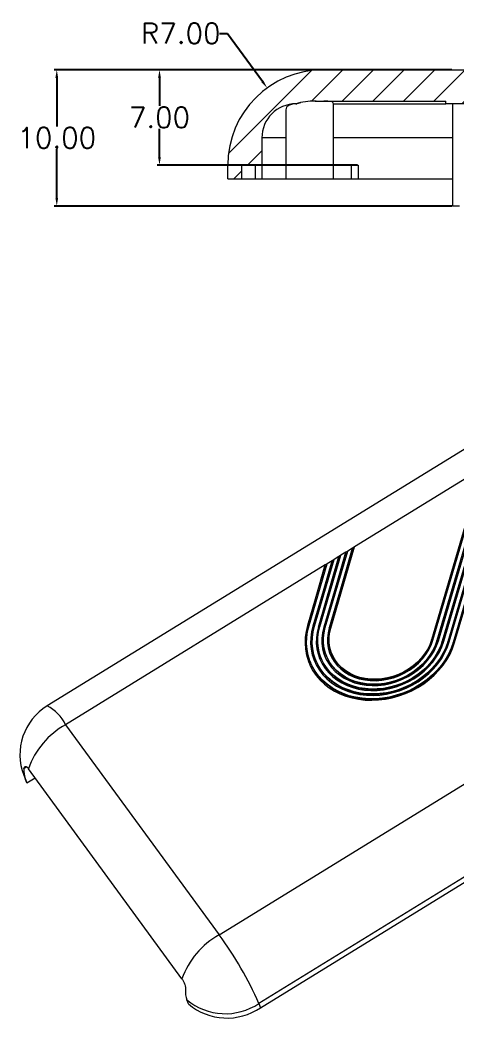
# Model space of a CAD drawing. Header units: inches. Extents: x 1846 to 3307, y 1126 to 1431.
# Drawn here: x 2074.5 to 2106.6, y 1204.2 to 1277.4 of the extents above; entities that cross this region are included whole.
import ezdxf

# ---------------------------------------------------------------- set-up
doc = ezdxf.new("R2010")
doc.units = ezdxf.units.IN
doc.header["$LTSCALE"] = 15
doc.styles.get("Standard").update_dxf_attribs({"font": 'txt', "bigfont": 'gbcbig.shx'})
doc.dimstyles.new('2', dxfattribs={"dimtxt": 1.5, "dimasz": 0.6, "dimexe": 0.18, "dimexo": 0.0625, "dimgap": 0.09, "dimtad": 0, "dimtih": 1, "dimtoh": 1, "dimzin": 0, "dimdsep": 46, "dimtxsty": 'Standard', "dimcen": 0, "dimadec": 0, "dimazin": 2, "dimtfac": 1, "dimtofl": 0, "dimtmove": 0, "dimatfit": 3, "dimfxl": 1, "dimtolj": 1, "dimtzin": 0, "dimarcsym": 0})

# ---------------------------------------------------------------- blocks, each defined once
blk = doc.blocks.new('*D504')
at = {"color": 0, "lineweight": -2}
for p, q in [((2099.258, 1273.775), (2084.556, 1273.775)), ((2084.736, 1273.175), (2084.736, 1271.115)), ((2084.736, 1267.375), (2084.736, 1269.435)), ((2099.258, 1266.775), (2084.556, 1266.775))]:
    blk.add_line(p, q, dxfattribs=at)
at = {"color": 0}
for points in [[(2084.636, 1273.175), (2084.836, 1273.175), (2084.736, 1273.775)], [(2084.636, 1267.375), (2084.836, 1267.375), (2084.736, 1266.775)]]:
    blk.add_solid(points, dxfattribs=at)
at = {"layer": 'Defpoints', "color": 0}
for p in [(2084.736, 1273.775), (2099.321, 1273.775), (2099.321, 1266.775)]:
    blk.add_point(p, dxfattribs=at)
at = {"color": 0, "insert": (2084.736, 1270.275), "char_height": 1.5, "attachment_point": 5}
blk.add_mtext('\\A1;7.00', dxfattribs=at)
blk = doc.blocks.new('*D505')
at = {"color": 0, "lineweight": -2}
for p, q in [((2106.186, 1273.775), (2077.018, 1273.775)), ((2077.198, 1273.175), (2077.198, 1269.615)), ((2077.198, 1264.375), (2077.198, 1267.935)), ((2106.186, 1263.775), (2077.018, 1263.775))]:
    blk.add_line(p, q, dxfattribs=at)
at = {"color": 0}
for points in [[(2077.098, 1273.175), (2077.298, 1273.175), (2077.198, 1273.775)], [(2077.098, 1264.375), (2077.298, 1264.375), (2077.198, 1263.775)]]:
    blk.add_solid(points, dxfattribs=at)
at = {"layer": 'Defpoints', "color": 0}
for p in [(2077.198, 1273.775), (2106.249, 1273.775), (2106.249, 1263.775)]:
    blk.add_point(p, dxfattribs=at)
at = {"color": 0, "insert": (2077.198, 1268.775), "char_height": 1.5, "attachment_point": 5}
blk.add_mtext('\\A1;10.00', dxfattribs=at)
blk = doc.blocks.new('*D513')
at = {"color": 0, "lineweight": -2}
for p, q in [((2089.134, 1276.442), (2089.734, 1276.442)), ((2089.734, 1276.442), (2092.285, 1272.926))]:
    blk.add_line(p, q, dxfattribs=at)
at = {"color": 0}
blk.add_solid([(2092.366, 1272.985), (2092.204, 1272.868), (2092.638, 1272.441)], dxfattribs=at)
at = {"layer": 'Defpoints', "color": 0}
for p in [(2092.638, 1272.441), (2096.749, 1266.775)]:
    blk.add_point(p, dxfattribs=at)
at = {"color": 0, "insert": (2086.294, 1276.442), "char_height": 1.5, "attachment_point": 5}
blk.add_mtext('\\A1;R7.00', dxfattribs=at)

msp = doc.modelspace()

# ---------------------------------------------------------------- hatches: boundary and pattern name
at = {"linetype": 'Continuous', "lineweight": 0}
h = msp.add_hatch(dxfattribs=at)
h.set_pattern_fill('ANSI31', color=4, scale=0.5, style=0)
h.set_pattern_definition([(45, (0, -27.4238), (-1.122532, 1.122532), [])])
edge = h.paths.add_edge_path(flags=0)
edge.add_line((2113.901, 1273.775), (2113.194, 1273.775))
edge.add_line((2113.194, 1273.775), (2113.194, 1273.575))
edge.add_line((2113.194, 1273.575), (2112.911, 1273.575))
edge.add_line((2112.911, 1273.575), (2112.911, 1273.775))
edge.add_line((2112.911, 1273.775), (2112.204, 1273.775))
edge.add_line((2112.204, 1273.775), (2112.204, 1273.575))
edge.add_line((2112.204, 1273.575), (2111.921, 1273.575))
edge.add_line((2111.921, 1273.575), (2111.921, 1273.775))
edge.add_line((2111.921, 1273.775), (2111.214, 1273.775))
edge.add_line((2111.214, 1273.775), (2111.214, 1273.575))
edge.add_line((2111.214, 1273.575), (2110.931, 1273.575))
edge.add_line((2110.931, 1273.575), (2110.931, 1273.775))
edge.add_line((2110.931, 1273.775), (2110.224, 1273.775))
edge.add_line((2110.224, 1273.775), (2110.224, 1273.575))
edge.add_line((2110.224, 1273.575), (2109.941, 1273.575))
edge.add_line((2109.941, 1273.575), (2109.941, 1273.775))
edge.add_line((2109.941, 1273.775), (2096.749, 1273.775))
edge.add_arc((2096.749, 1266.775), 7, 90, 180)
edge.add_line((2089.749, 1266.775), (2089.749, 1265.775))
edge.add_line((2089.749, 1265.775), (2090.749, 1265.775))
edge.add_line((2090.749, 1265.775), (2090.749, 1266.775))
edge.add_line((2090.749, 1266.775), (2091.749, 1266.775))
edge.add_line((2091.749, 1266.775), (2091.749, 1265.775))
edge.add_line((2091.749, 1265.775), (2092.249, 1265.775))
edge.add_line((2092.249, 1265.775), (2092.249, 1268.775))
edge.add_arc((2094.749, 1268.775), 2.5, 90, 180, ccw=False)
edge.add_arc((2096.149, 1266.475), 5, 90, 106.2602, ccw=False)
edge.add_line((2096.149, 1271.475), (2105.749, 1271.475))
edge.add_line((2105.749, 1271.475), (2105.749, 1271.275))
edge.add_line((2105.749, 1271.275), (2181.749, 1271.275))
edge.add_arc((2181.749, 1268.775), 2.5, 23.57818, 90, ccw=False)
edge.add_line((2184.04, 1269.775), (2184.648, 1269.775))
edge.add_line((2184.648, 1269.775), (2184.648, 1270.775))
edge.add_line((2184.648, 1270.775), (2185.665, 1270.775))
edge.add_line((2185.665, 1270.775), (2185.665, 1269.775))
edge.add_line((2185.665, 1269.775), (2187.073, 1269.775))
edge.add_arc((2180.749, 1266.775), 7, 25.37693, 90)
edge.add_line((2180.749, 1273.775), (2149.931, 1273.775))
edge.add_line((2149.931, 1273.775), (2149.931, 1273.575))
edge.add_line((2149.931, 1273.575), (2149.668, 1273.575))
edge.add_line((2149.668, 1273.575), (2149.668, 1273.775))
edge.add_line((2149.668, 1273.775), (2148.99, 1273.775))
edge.add_line((2148.99, 1273.775), (2148.99, 1273.575))
edge.add_line((2148.99, 1273.575), (2148.71, 1273.575))
edge.add_line((2148.71, 1273.575), (2148.71, 1273.775))
edge.add_line((2148.71, 1273.775), (2147.977, 1273.775))
edge.add_line((2147.977, 1273.775), (2147.977, 1273.575))
edge.add_line((2147.977, 1273.575), (2147.668, 1273.575))
edge.add_line((2147.668, 1273.575), (2147.668, 1273.775))
edge.add_line((2147.668, 1273.775), (2146.837, 1273.775))
edge.add_line((2146.837, 1273.775), (2146.837, 1273.575))
edge.add_line((2146.837, 1273.575), (2146.472, 1273.575))
edge.add_line((2146.472, 1273.575), (2146.472, 1273.775))
edge.add_line((2146.472, 1273.775), (2145.418, 1273.775))
edge.add_line((2145.418, 1273.775), (2145.418, 1273.575))
edge.add_line((2145.418, 1273.575), (2144.892, 1273.575))
edge.add_line((2144.892, 1273.575), (2144.892, 1273.775))
edge.add_line((2144.892, 1273.775), (2140.405, 1273.775))
edge.add_line((2140.405, 1273.775), (2140.405, 1273.575))
edge.add_line((2140.405, 1273.575), (2139.878, 1273.575))
edge.add_line((2139.878, 1273.575), (2139.878, 1273.775))
edge.add_line((2139.878, 1273.775), (2138.824, 1273.775))
edge.add_line((2138.824, 1273.775), (2138.824, 1273.575))
edge.add_line((2138.824, 1273.575), (2138.46, 1273.575))
edge.add_line((2138.46, 1273.575), (2138.46, 1273.775))
edge.add_line((2138.46, 1273.775), (2137.629, 1273.775))
edge.add_line((2137.629, 1273.775), (2137.629, 1273.575))
edge.add_line((2137.629, 1273.575), (2137.32, 1273.575))
edge.add_line((2137.32, 1273.575), (2137.32, 1273.775))
edge.add_line((2137.32, 1273.775), (2136.587, 1273.775))
edge.add_line((2136.587, 1273.775), (2136.587, 1273.575))
edge.add_line((2136.587, 1273.575), (2136.304, 1273.575))
edge.add_line((2136.304, 1273.575), (2136.304, 1273.775))
edge.add_line((2136.304, 1273.775), (2135.597, 1273.775))
edge.add_line((2135.597, 1273.775), (2135.597, 1273.575))
edge.add_line((2135.597, 1273.575), (2135.314, 1273.575))
edge.add_line((2135.314, 1273.575), (2135.314, 1273.775))
edge.add_line((2135.314, 1273.775), (2133.936, 1273.775))
edge.add_line((2133.936, 1273.775), (2133.936, 1273.575))
edge.add_line((2133.936, 1273.575), (2133.416, 1273.575))
edge.add_line((2133.416, 1273.575), (2133.416, 1273.775))
edge.add_line((2133.416, 1273.775), (2133.311, 1273.775))
edge.add_line((2133.311, 1273.775), (2133.311, 1273.575))
edge.add_line((2133.311, 1273.575), (2132.779, 1273.575))
edge.add_line((2132.779, 1273.575), (2132.779, 1273.775))
edge.add_line((2132.779, 1273.775), (2132.671, 1273.775))
edge.add_line((2132.671, 1273.775), (2132.671, 1273.575))
edge.add_line((2132.671, 1273.575), (2132.114, 1273.575))
edge.add_line((2132.114, 1273.575), (2132.114, 1273.775))
edge.add_line((2132.114, 1273.775), (2131.998, 1273.775))
edge.add_line((2131.998, 1273.775), (2131.998, 1273.575))
edge.add_line((2131.998, 1273.575), (2131.354, 1273.575))
edge.add_line((2131.354, 1273.575), (2131.354, 1273.775))
edge.add_line((2131.354, 1273.775), (2131.213, 1273.775))
edge.add_line((2131.213, 1273.775), (2131.213, 1273.575))
edge.add_line((2131.213, 1273.575), (2130.505, 1273.575))
edge.add_line((2130.505, 1273.575), (2130.505, 1273.775))
edge.add_line((2130.505, 1273.775), (2128.808, 1273.775))
edge.add_line((2128.808, 1273.775), (2128.808, 1273.575))
edge.add_line((2128.808, 1273.575), (2128.101, 1273.575))
edge.add_line((2128.101, 1273.575), (2128.101, 1273.775))
edge.add_line((2128.101, 1273.775), (2127.96, 1273.775))
edge.add_line((2127.96, 1273.775), (2127.96, 1273.575))
edge.add_line((2127.96, 1273.575), (2127.253, 1273.575))
edge.add_line((2127.253, 1273.575), (2127.253, 1273.775))
edge.add_line((2127.253, 1273.775), (2127.111, 1273.775))
edge.add_line((2127.111, 1273.775), (2127.111, 1273.575))
edge.add_line((2127.111, 1273.575), (2126.404, 1273.575))
edge.add_line((2126.404, 1273.575), (2126.404, 1273.775))
edge.add_line((2126.404, 1273.775), (2126.263, 1273.775))
edge.add_line((2126.263, 1273.775), (2126.263, 1273.575))
edge.add_line((2126.263, 1273.575), (2125.556, 1273.575))
edge.add_line((2125.556, 1273.575), (2125.556, 1273.775))
edge.add_line((2125.556, 1273.775), (2125.414, 1273.775))
edge.add_line((2125.414, 1273.775), (2125.414, 1273.575))
edge.add_line((2125.414, 1273.575), (2124.707, 1273.575))
edge.add_line((2124.707, 1273.575), (2124.707, 1273.775))
edge.add_line((2124.707, 1273.775), (2117.015, 1273.775))
edge.add_line((2117.015, 1273.775), (2117.015, 1273.575))
edge.add_line((2117.015, 1273.575), (2115.777, 1273.575))
edge.add_line((2115.777, 1273.575), (2115.777, 1273.775))
edge.add_line((2115.777, 1273.775), (2114.184, 1273.775))
edge.add_line((2114.184, 1273.775), (2114.184, 1273.575))
edge.add_line((2114.184, 1273.575), (2113.901, 1273.575))
edge.add_line((2113.901, 1273.575), (2113.901, 1273.775))

# ---------------------------------------------------------------- linework, layer by layer
at = {"color": 7, "linetype": 'Continuous', "lineweight": 15}
for p, q in [((2096.749, 1273.775), (2109.941, 1273.775)), ((2094.749, 1271.275), (2094.817, 1271.275)), ((2095.081, 1271.349), (2094.817, 1271.275)), ((2096.149, 1271.475), (2105.749, 1271.475)), ((2097.499, 1265.775), (2097.499, 1271.275)), ((2097.499, 1271.275), (2105.749, 1271.275)), ((2105.749, 1271.275), (2105.749, 1271.475)), ((2181.749, 1271.275), (2105.749, 1271.275)), ((2106.249, 1271.275), (2106.249, 1263.775)), ((2093.999, 1270.844), (2093.999, 1265.775)), ((2092.249, 1268.775), (2092.249, 1265.775)), ((2089.749, 1265.775), (2089.749, 1266.775)), ((2090.749, 1266.775), (2091.749, 1266.775)), ((2090.749, 1266.775), (2090.749, 1265.775)), ((2091.749, 1266.775), (2091.749, 1265.775)), ((2098.821, 1265.775), (2098.821, 1266.775)), ((2098.821, 1266.775), (2099.321, 1266.775)), ((2099.321, 1266.775), (2099.321, 1265.775)), ((2089.749, 1265.775), (2090.749, 1265.775)), ((2090.749, 1265.775), (2091.749, 1265.775)), ((2091.749, 1265.775), (2092.249, 1265.775)), ((2092.249, 1265.775), (2093.999, 1265.775)), ((2093.999, 1265.775), (2097.499, 1265.775)), ((2097.499, 1265.775), (2098.821, 1265.775)), ((2098.821, 1265.775), (2099.321, 1265.775)), ((2099.321, 1265.775), (2106.249, 1265.775)), ((2106.749, 1263.775), (2106.249, 1263.775)), ((2119.11, 1253.32), (2076.496, 1227.108)), ((2110.391, 1245.741), (2106.284, 1231.762)), ((2106.397, 1231.748), (2110.535, 1245.829)), ((2105.204, 1231.887), (2109.028, 1244.902)), ((2109.387, 1245.123), (2105.488, 1231.854)), ((2105.602, 1231.841), (2109.53, 1245.211)), ((2109.889, 1245.432), (2105.886, 1231.808)), ((2106, 1231.795), (2110.032, 1245.52)), ((2108.382, 1244.505), (2099.055, 1238.768)), ((2108.382, 1244.505), (2104.692, 1231.947)), ((2104.806, 1231.934), (2108.526, 1244.593)), ((2108.884, 1244.814), (2105.09, 1231.901)), ((2106.297, 1237.265), (2108.382, 1244.505)), ((2098.41, 1238.371), (2096.793, 1232.868)), ((2096.811, 1232.82), (2098.41, 1238.371)), ((2096.906, 1232.854), (2098.553, 1238.459)), ((2098.912, 1238.68), (2097.19, 1232.821)), ((2097.21, 1232.77), (2098.912, 1238.68)), ((2097.304, 1232.808), (2099.055, 1238.768)), ((2098.41, 1238.371), (2098.051, 1238.15)), ((2098.553, 1238.459), (2098.41, 1238.371)), ((2098.912, 1238.68), (2098.553, 1238.459)), ((2099.055, 1238.768), (2098.912, 1238.68)), ((2108.306, 1238.5), (2106.308, 1231.699)), ((2095.713, 1232.993), (2097.046, 1237.532)), ((2097.405, 1237.753), (2095.997, 1232.96)), ((2096.013, 1232.919), (2097.405, 1237.753)), ((2096.111, 1232.947), (2097.549, 1237.841)), ((2097.907, 1238.062), (2096.395, 1232.914)), ((2096.412, 1232.869), (2097.907, 1238.062)), ((2096.508, 1232.901), (2098.051, 1238.15)), ((2097.046, 1237.532), (2096.903, 1237.444)), ((2097.405, 1237.753), (2097.046, 1237.532)), ((2097.549, 1237.841), (2097.405, 1237.753)), ((2097.907, 1238.062), (2097.549, 1237.841)), ((2098.051, 1238.15), (2097.907, 1238.062)), ((2106.8, 1237.573), (2105.114, 1231.838)), ((2107.302, 1237.882), (2105.512, 1231.792)), ((2107.804, 1238.191), (2105.91, 1231.745)), ((2096.903, 1237.444), (2077.846, 1225.722)), ((2096.903, 1237.444), (2095.599, 1233.007)), ((2095.614, 1232.968), (2096.903, 1237.444)), ((2106.297, 1237.265), (2104.717, 1231.884)), ((2106.389, 1237.321), (2106.297, 1237.265)), ((2089.11, 1210.304), (2131.724, 1236.517)), ((2095.614, 1232.968), (2095.599, 1233.007)), ((2096.013, 1232.919), (2095.997, 1232.96)), ((2096.412, 1232.869), (2096.395, 1232.914)), ((2096.811, 1232.82), (2096.793, 1232.868)), ((2097.21, 1232.77), (2097.19, 1232.821)), ((2097.194, 1231.665), (2097.099, 1231.606)), ((2104.717, 1231.884), (2104.692, 1231.947)), ((2105.114, 1231.838), (2105.09, 1231.901)), ((2105.512, 1231.792), (2105.488, 1231.854)), ((2105.91, 1231.745), (2105.886, 1231.808)), ((2106.308, 1231.699), (2106.284, 1231.762)), ((2134.65, 1231.485), (2092.035, 1205.273)), ((2092.157, 1204.96), (2134.771, 1231.172)), ((2096.047, 1230.959), (2095.948, 1230.899)), ((2096.424, 1231.191), (2096.326, 1231.131)), ((2096.806, 1231.426), (2096.709, 1231.367)), ((2097.363, 1230.966), (2097.387, 1230.904)), ((2095.674, 1230.73), (2095.574, 1230.668)), ((2095.574, 1230.668), (2095.697, 1230.284)), ((2095.796, 1230.358), (2095.821, 1230.296)), ((2096.188, 1230.51), (2096.212, 1230.448)), ((2096.579, 1230.662), (2096.604, 1230.6)), ((2096.971, 1230.814), (2096.995, 1230.752)), ((2077.846, 1225.722), (2089.11, 1210.304)), ((2086.387, 1207.079), (2075.123, 1222.496)), ((2074.781, 1222.01), (2074.903, 1221.697)), ((2074.885, 1221.774), (2075.007, 1221.461)), ((2075.007, 1221.461), (2074.903, 1221.697)), ((2075.007, 1221.461), (2075.609, 1221.831)), ((2086.863, 1205.232), (2086.742, 1205.545)), ((2092.035, 1205.273), (2092.157, 1204.96))]:
    msp.add_line(p, q, dxfattribs=at)
at = {"color": 8, "linetype": 'Continuous', "lineweight": 15}
for p, q in [((2093.999, 1268.775), (2092.249, 1268.775)), ((2106.249, 1268.775), (2097.499, 1268.775)), ((2075.003, 1222.622), (2074.792, 1222.492)), ((2074.781, 1222.01), (2074.885, 1221.774))]:
    msp.add_line(p, q, dxfattribs=at)
at = {"color": 7, "linetype": 'Continuous', "lineweight": 15, "flags": 128}
for points in [[(2095.599, 1233.007), (2095.494, 1232.572), (2095.433, 1232.136), (2095.417, 1231.701), (2095.446, 1231.272), (2095.519, 1230.852), (2095.637, 1230.445), (2095.798, 1230.052), (2096, 1229.679), (2096.243, 1229.327), (2096.524, 1229), (2096.842, 1228.7), (2097.192, 1228.43), (2097.574, 1228.191), (2097.982, 1227.986), (2098.416, 1227.817), (2098.87, 1227.684), (2099.341, 1227.589), (2099.825, 1227.532), (2100.319, 1227.515), (2100.818, 1227.537), (2101.319, 1227.597), (2101.818, 1227.697), (2102.309, 1227.833), (2102.79, 1228.007), (2103.257, 1228.216), (2103.705, 1228.458), (2104.132, 1228.731), (2104.533, 1229.034), (2104.906, 1229.364), (2105.248, 1229.719), (2105.555, 1230.094), (2105.826, 1230.488), (2106.058, 1230.897), (2106.249, 1231.319), (2106.397, 1231.748)], [(2106.284, 1231.762), (2106.133, 1231.329), (2105.939, 1230.905), (2105.702, 1230.493), (2105.426, 1230.098), (2105.111, 1229.722), (2104.762, 1229.369), (2104.38, 1229.041), (2103.97, 1228.742), (2103.534, 1228.474), (2103.077, 1228.24), (2102.602, 1228.04), (2102.113, 1227.878), (2101.614, 1227.754), (2101.111, 1227.669), (2100.606, 1227.625), (2100.105, 1227.621), (2099.611, 1227.657), (2099.13, 1227.734), (2098.664, 1227.851), (2098.218, 1228.006), (2097.796, 1228.199), (2097.401, 1228.427), (2097.037, 1228.689), (2096.706, 1228.982), (2096.413, 1229.304), (2096.158, 1229.653), (2095.945, 1230.025), (2095.774, 1230.416), (2095.649, 1230.825), (2095.569, 1231.247), (2095.535, 1231.678), (2095.548, 1232.116), (2095.607, 1232.555), (2095.713, 1232.993)], [(2095.997, 1232.96), (2095.895, 1232.533), (2095.839, 1232.105), (2095.83, 1231.678), (2095.868, 1231.259), (2095.952, 1230.849), (2096.081, 1230.453), (2096.256, 1230.075), (2096.473, 1229.717), (2096.731, 1229.384), (2097.028, 1229.077), (2097.361, 1228.801), (2097.727, 1228.557), (2098.122, 1228.347), (2098.544, 1228.174), (2098.988, 1228.04), (2099.449, 1227.944), (2099.925, 1227.888), (2100.411, 1227.874), (2100.902, 1227.9), (2101.394, 1227.966), (2101.882, 1228.073), (2102.362, 1228.218), (2102.83, 1228.401), (2103.282, 1228.62), (2103.712, 1228.874), (2104.118, 1229.158), (2104.496, 1229.473), (2104.842, 1229.813), (2105.154, 1230.176), (2105.427, 1230.56), (2105.661, 1230.96), (2105.852, 1231.373), (2106, 1231.795)], [(2105.886, 1231.808), (2105.742, 1231.396), (2105.555, 1230.992), (2105.327, 1230.601), (2105.059, 1230.226), (2104.755, 1229.871), (2104.417, 1229.539), (2104.047, 1229.232), (2103.651, 1228.953), (2103.23, 1228.706), (2102.789, 1228.492), (2102.331, 1228.313), (2101.862, 1228.17), (2101.385, 1228.066), (2100.904, 1228.001), (2100.424, 1227.976), (2099.95, 1227.991), (2099.485, 1228.045), (2099.033, 1228.138), (2098.6, 1228.27), (2098.188, 1228.439), (2097.801, 1228.644), (2097.444, 1228.882), (2097.118, 1229.152), (2096.828, 1229.452), (2096.576, 1229.778), (2096.364, 1230.127), (2096.193, 1230.497), (2096.066, 1230.884), (2095.984, 1231.284), (2095.947, 1231.694), (2095.956, 1232.111), (2096.011, 1232.53), (2096.111, 1232.947)], [(2096.395, 1232.914), (2096.299, 1232.508), (2096.248, 1232.102), (2096.242, 1231.697), (2096.283, 1231.3), (2096.369, 1230.913), (2096.5, 1230.54), (2096.673, 1230.184), (2096.889, 1229.85), (2097.144, 1229.54), (2097.436, 1229.257), (2097.763, 1229.005), (2098.121, 1228.785), (2098.506, 1228.599), (2098.915, 1228.45), (2099.345, 1228.339), (2099.79, 1228.266), (2100.247, 1228.234), (2100.712, 1228.241), (2101.179, 1228.288), (2101.644, 1228.374), (2102.103, 1228.499), (2102.551, 1228.661), (2102.985, 1228.859), (2103.399, 1229.091), (2103.79, 1229.355), (2104.155, 1229.647), (2104.489, 1229.966), (2104.789, 1230.309), (2105.053, 1230.671), (2105.278, 1231.049), (2105.461, 1231.441), (2105.602, 1231.841)], [(2105.488, 1231.854), (2105.351, 1231.464), (2105.172, 1231.082), (2104.953, 1230.713), (2104.695, 1230.36), (2104.403, 1230.026), (2104.077, 1229.715), (2103.722, 1229.429), (2103.34, 1229.172), (2102.936, 1228.946), (2102.513, 1228.753), (2102.076, 1228.595), (2101.628, 1228.473), (2101.174, 1228.389), (2100.719, 1228.343), (2100.266, 1228.336), (2099.82, 1228.368), (2099.386, 1228.439), (2098.967, 1228.547), (2098.568, 1228.692), (2098.192, 1228.873), (2097.843, 1229.088), (2097.524, 1229.334), (2097.239, 1229.61), (2096.99, 1229.912), (2096.78, 1230.238), (2096.611, 1230.585), (2096.483, 1230.949), (2096.399, 1231.327), (2096.36, 1231.714), (2096.365, 1232.108), (2096.415, 1232.505), (2096.508, 1232.901)], [(2096.793, 1232.868), (2096.7, 1232.472), (2096.655, 1232.076), (2096.657, 1231.683), (2096.707, 1231.298), (2096.804, 1230.924), (2096.947, 1230.566), (2097.134, 1230.229), (2097.364, 1229.914), (2097.633, 1229.627), (2097.94, 1229.37), (2098.28, 1229.146), (2098.649, 1228.957), (2099.044, 1228.806), (2099.461, 1228.694), (2099.895, 1228.622), (2100.34, 1228.591), (2100.793, 1228.602), (2101.248, 1228.654), (2101.701, 1228.747), (2102.145, 1228.88), (2102.577, 1229.051), (2102.992, 1229.258), (2103.385, 1229.5), (2103.752, 1229.773), (2104.089, 1230.075), (2104.391, 1230.402), (2104.657, 1230.751), (2104.883, 1231.117), (2105.065, 1231.497), (2105.204, 1231.887)], [(2105.09, 1231.901), (2104.956, 1231.521), (2104.778, 1231.151), (2104.558, 1230.795), (2104.3, 1230.456), (2104.005, 1230.137), (2103.678, 1229.844), (2103.321, 1229.578), (2102.938, 1229.343), (2102.535, 1229.141), (2102.114, 1228.974), (2101.682, 1228.845), (2101.242, 1228.755), (2100.799, 1228.704), (2100.358, 1228.693), (2099.925, 1228.723), (2099.503, 1228.793), (2099.097, 1228.902), (2098.713, 1229.049), (2098.353, 1229.233), (2098.022, 1229.451), (2097.724, 1229.701), (2097.462, 1229.981), (2097.239, 1230.287), (2097.057, 1230.615), (2096.918, 1230.963), (2096.823, 1231.327), (2096.775, 1231.702), (2096.773, 1232.084), (2096.817, 1232.47), (2096.906, 1232.854)], [(2097.19, 1232.821), (2097.105, 1232.451), (2097.065, 1232.08), (2097.071, 1231.712), (2097.123, 1231.352), (2097.22, 1231.005), (2097.362, 1230.673), (2097.547, 1230.361), (2097.772, 1230.073), (2098.034, 1229.812), (2098.332, 1229.581), (2098.661, 1229.383), (2099.017, 1229.22), (2099.396, 1229.094), (2099.794, 1229.006), (2100.207, 1228.958), (2100.628, 1228.95), (2101.054, 1228.982), (2101.479, 1229.054), (2101.899, 1229.165), (2102.308, 1229.314), (2102.702, 1229.498), (2103.076, 1229.717), (2103.425, 1229.966), (2103.746, 1230.244), (2104.035, 1230.547), (2104.288, 1230.871), (2104.502, 1231.213), (2104.676, 1231.569), (2104.806, 1231.934)], [(2104.692, 1231.947), (2104.566, 1231.593), (2104.398, 1231.248), (2104.189, 1230.916), (2103.944, 1230.602), (2103.664, 1230.308), (2103.352, 1230.038), (2103.014, 1229.796), (2102.651, 1229.584), (2102.269, 1229.405), (2101.872, 1229.261), (2101.465, 1229.153), (2101.053, 1229.084), (2100.639, 1229.052), (2100.23, 1229.06), (2099.83, 1229.107), (2099.444, 1229.192), (2099.076, 1229.314), (2098.73, 1229.472), (2098.411, 1229.664), (2098.123, 1229.889), (2097.868, 1230.142), (2097.65, 1230.421), (2097.471, 1230.724), (2097.333, 1231.046), (2097.239, 1231.383), (2097.188, 1231.732), (2097.182, 1232.089), (2097.221, 1232.449), (2097.304, 1232.808)], [(2106.308, 1231.699), (2106.158, 1231.267), (2105.964, 1230.844), (2105.728, 1230.434), (2105.453, 1230.039), (2105.14, 1229.664), (2104.791, 1229.311), (2104.411, 1228.984), (2104.002, 1228.685), (2103.568, 1228.417), (2103.112, 1228.182), (2102.638, 1227.982), (2102.151, 1227.819), (2101.654, 1227.694), (2101.152, 1227.609), (2100.648, 1227.563), (2100.148, 1227.557), (2099.655, 1227.593), (2099.174, 1227.668), (2098.709, 1227.782), (2098.263, 1227.935), (2097.84, 1228.126), (2097.445, 1228.351), (2097.08, 1228.611), (2096.748, 1228.902), (2096.453, 1229.222), (2096.197, 1229.568), (2095.981, 1229.938), (2095.821, 1230.296)], [(2105.91, 1231.745), (2105.764, 1231.328), (2105.574, 1230.919), (2105.341, 1230.524), (2105.069, 1230.145), (2104.758, 1229.786), (2104.413, 1229.451), (2104.037, 1229.143), (2103.632, 1228.863), (2103.204, 1228.616), (2102.755, 1228.404), (2102.29, 1228.228), (2101.813, 1228.089), (2101.328, 1227.99), (2100.841, 1227.931), (2100.356, 1227.913), (2099.877, 1227.936), (2099.408, 1227.999), (2098.955, 1228.103), (2098.521, 1228.246), (2098.109, 1228.426), (2097.725, 1228.643), (2097.372, 1228.893), (2097.053, 1229.176), (2096.77, 1229.488), (2096.527, 1229.826), (2096.326, 1230.187), (2096.212, 1230.448)], [(2105.512, 1231.792), (2105.37, 1231.389), (2105.184, 1230.996), (2104.955, 1230.617), (2104.686, 1230.255), (2104.379, 1229.914), (2104.038, 1229.598), (2103.666, 1229.309), (2103.267, 1229.051), (2102.845, 1228.827), (2102.405, 1228.638), (2101.95, 1228.487), (2101.486, 1228.375), (2101.017, 1228.303), (2100.548, 1228.273), (2100.084, 1228.283), (2099.63, 1228.335), (2099.19, 1228.428), (2098.768, 1228.56), (2098.37, 1228.731), (2097.999, 1228.939), (2097.658, 1229.181), (2097.352, 1229.455), (2097.084, 1229.758), (2096.856, 1230.087), (2096.671, 1230.44), (2096.604, 1230.6)], [(2105.114, 1231.838), (2104.977, 1231.452), (2104.795, 1231.076), (2104.57, 1230.714), (2104.304, 1230.37), (2104.002, 1230.048), (2103.665, 1229.752), (2103.299, 1229.485), (2102.907, 1229.25), (2102.493, 1229.049), (2102.063, 1228.886), (2101.621, 1228.762), (2101.172, 1228.678), (2100.722, 1228.635), (2100.275, 1228.634), (2099.836, 1228.675), (2099.411, 1228.757), (2099.004, 1228.88), (2098.62, 1229.041), (2098.263, 1229.24), (2097.938, 1229.473), (2097.647, 1229.739), (2097.395, 1230.034), (2097.184, 1230.355), (2097.017, 1230.698), (2096.995, 1230.752)], [(2104.717, 1231.884), (2104.59, 1231.53), (2104.422, 1231.185), (2104.213, 1230.853), (2103.967, 1230.538), (2103.687, 1230.244), (2103.375, 1229.975), (2103.036, 1229.733), (2102.673, 1229.521), (2102.291, 1229.342), (2101.894, 1229.198), (2101.486, 1229.09), (2101.073, 1229.021), (2100.66, 1228.99), (2100.251, 1228.998), (2099.851, 1229.045), (2099.464, 1229.13), (2099.096, 1229.253), (2098.751, 1229.412), (2098.432, 1229.605), (2098.143, 1229.829), (2097.889, 1230.083), (2097.671, 1230.363), (2097.493, 1230.666), (2097.387, 1230.904)], [(2096.326, 1231.131), (2096.423, 1230.751), (2096.48, 1230.588)], [(2096.709, 1231.367), (2096.787, 1230.998), (2096.871, 1230.74)], [(2095.948, 1230.899), (2096.067, 1230.495), (2096.088, 1230.436)]]:
    msp.add_lwpolyline(points, dxfattribs=at)
at = {"color": 7, "linetype": 'Continuous', "lineweight": 15}
for centre, radius, start, end in [((2096.749, 1266.775), 7, 90, 180), ((2094.749, 1268.775), 2.5, 90, 180), ((2096.149, 1266.475), 5, 90, 106.2602), ((2099.872, 1231.867), 2.785, 185.36786, 200.49952), ((2078.696, 1223.53), 4.2, 121.59598, 201.21481), ((2080.76, 1220.5), 5.98, 119.17013, 160.50586), ((2076.415, 1222.338), 1.631, 174.57968, 200.24276), ((2092.024, 1205.083), 5.98, 119.17013, 160.50586), ((2067.74, 1194.513), 26.571, 23.88819, 36.4638), ((2088.272, 1206.109), 1.631, 174.57968, 200.24276), ((2089.57, 1208.928), 4.409, 230.10957, 303.99987), ((2089.69, 1208.592), 4.39, 229.92572, 304.18372)]:
    msp.add_arc(centre, radius, start, end, dxfattribs=at)
at = {"color": 8, "linetype": 'Continuous', "lineweight": 15}
msp.add_arc((2075.083, 1224.381), 3.071, 25.88269, 62.60614, dxfattribs=at)
at = {"color": 7, "linetype": 'Continuous', "lineweight": 15}
for major_axis, end_param in [((5.33, 2.019), 3.055878), ((4.938, 1.87), 3.030276), ((4.545, 1.722), 2.999953), ((4.152, 1.573), 2.963425), ((3.759, 1.424), 2.918485)]:
    msp.add_ellipse((2101.03, 1232.297), major_axis=major_axis, ratio=0.839593, start_param=2.580639, end_param=end_param, dxfattribs=at)
for points, knots in [([(2094.817, 1271.275), (2094.742, 1271.272), (2094.531, 1271.265), (2094.251, 1271.185), (2094.034, 1271.037), (2094.018, 1270.907), (2094.01, 1270.844)], [0, 0, 0, 0, 0.149482, 0.422008, 0.718085, 1, 1, 1, 1]), ([(2096.242, 1271.475), (2096.239, 1271.475), (2096.191, 1271.475), (2096.141, 1271.472), (2096.095, 1271.469)], [0, 0, 0, 0, 0.0630472, 1, 1, 1, 1]), ([(2097.499, 1271.275), (2097.499, 1271.313), (2097.484, 1271.346), (2097.423, 1271.4), (2097.378, 1271.421), (2097.257, 1271.451), (2097.183, 1271.461), (2097.008, 1271.473), (2096.908, 1271.475), (2096.799, 1271.475)], [0, 0, 0, 0, 0.25, 0.25, 0.5, 0.5, 0.75, 0.75, 1, 1, 1, 1]), ([(2074.792, 1222.492), (2074.796, 1222.545), (2074.807, 1222.586), (2074.844, 1222.645), (2074.869, 1222.661), (2074.961, 1222.665), (2075.043, 1222.606), (2075.123, 1222.496)], [0, 0, 0, 0, 0.25, 0.25, 0.5, 0.5, 1, 1, 1, 1]), ([(2086.387, 1207.079), (2086.427, 1207.024), (2086.465, 1206.959), (2086.534, 1206.817), (2086.564, 1206.74), (2086.611, 1206.59), (2086.629, 1206.515), (2086.649, 1206.379), (2086.653, 1206.316), (2086.648, 1206.263)], [0, 0, 0, 0, 0.25, 0.25, 0.5, 0.5, 0.75, 0.75, 1, 1, 1, 1])]:
    msp.add_open_spline(points, degree=3, knots=knots, dxfattribs=at)

# ---------------------------------------------------------------- dimensions: what is measured, and where the dimension line sits
dim = msp.add_radius_dim(center=(2096.749, 1266.775), mpoint=(2092.638, 1272.441), dimstyle='2')
dim.commit()
dim.dimension.update_dxf_attribs({"geometry": '*D513', "text_midpoint": (2086.294, 1276.442), "dimtype": 164})
dim = msp.add_linear_dim(base=(2077.198, 1273.775), p1=(2106.249, 1263.775), p2=(2106.249, 1273.775), angle=90, dimstyle='2')
dim.commit()
dim.dimension.update_dxf_attribs({"geometry": '*D505', "text_midpoint": (2077.198, 1268.775), "dimtype": 160})
dim = msp.add_linear_dim(base=(2084.736, 1273.775), p1=(2099.321, 1266.775), p2=(2099.321, 1273.775), angle=90, dimstyle='2')
dim.commit()
dim.dimension.update_dxf_attribs({"geometry": '*D504', "text_midpoint": (2084.736, 1270.275)})

doc.saveas('drawing.dxf')
